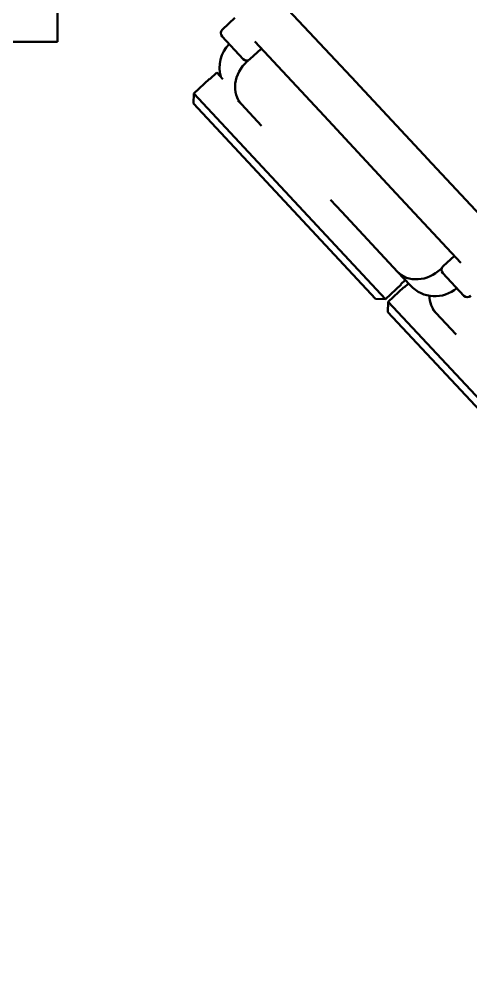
# Model space of a CAD drawing. Header units: inches. Extents: x 11 to 1621, y 11 to 1332.
# Drawn here: x 1200.35 to 1204.08, y 311.6 to 319.58 of the extents above; entities that cross this region are included whole.
import ezdxf

# ---------------------------------------------------------------- set-up
doc = ezdxf.new("R2010")
doc.units = ezdxf.units.IN
doc.header["$LTSCALE"] = 48
doc.header["$MEASUREMENT"] = 0
doc.layers.add('Visible (ANSI)', color=7, linetype='Continuous', lineweight=50)

msp = doc.modelspace()

# ---------------------------------------------------------------- linework, layer by layer
at = {"layer": 'Visible (ANSI)'}
for p, q in [((1200.671342, 325.391153), (1200.671342, 319.391153)), ((1203.139318, 319.055234), (1202.488201, 319.753471)), ((1202.135146, 319.589412), (1202.031502, 319.492763)), ((1202.204086, 319.249962), (1202.029559, 319.437119)), ((1200.671342, 319.391153), (1199.981342, 319.391153)), ((1202.871274, 318.779833), (1202.298697, 319.393846)), ((1202.353309, 319.335282), (1202.25973, 319.248019)), ((1202.235157, 319.231075), (1202.243571, 319.238922)), ((1201.985576, 319.13792), (1201.927989, 319.08422)), ((1201.985576, 319.13792), (1202.036968, 319.082809)), ((1201.795569, 318.966449), (1201.925139, 319.087275)), ((1201.925139, 319.087275), (1201.927989, 319.08422)), ((1203.139318, 319.055234), (1203.144334, 319.049855)), ((1203.144334, 319.049855), (1203.157201, 319.036057)), ((1203.165814, 319.026821), (1203.157201, 319.036057)), ((1203.165814, 319.026821), (1203.696648, 318.45757)), ((1201.792654, 318.882983), (1201.795569, 318.966449)), ((1201.795569, 318.966449), (1203.379738, 317.267635)), ((1201.792654, 318.882983), (1203.296273, 317.27055)), ((1202.189192, 318.876273), (1202.160107, 318.907463)), ((1202.355602, 318.69782), (1202.189192, 318.876273)), ((1202.871274, 318.779833), (1203.429716, 318.180976)), ((1203.705261, 318.448334), (1203.696648, 318.45757)), ((1203.705261, 318.448334), (1203.718128, 318.434536)), ((1203.718128, 318.434536), (1203.723144, 318.429157)), ((1204.374261, 317.73092), (1203.723144, 318.429157)), ((1204.002293, 317.566963), (1203.429716, 318.180976)), ((1202.924387, 318.087873), (1203.017799, 317.987701)), ((1203.478342, 317.493829), (1203.017799, 317.987701)), ((1203.947681, 317.625527), (1203.854102, 317.538263)), ((1203.835486, 317.514932), (1203.8439, 317.522779)), ((1203.585576, 317.378834), (1203.478342, 317.493829)), ((1204.026687, 317.295462), (1203.852159, 317.48262)), ((1203.379738, 317.267635), (1203.509309, 317.388462)), ((1203.401545, 317.244251), (1203.531115, 317.365077)), ((1203.506459, 317.391517), (1203.542451, 317.42508)), ((1203.506459, 317.391517), (1203.509309, 317.388462)), ((1203.531115, 317.365077), (1203.533965, 317.362022)), ((1203.569956, 317.395584), (1203.533965, 317.362022)), ((1203.296273, 317.27055), (1203.379738, 317.267635)), ((1203.39863, 317.160785), (1203.401545, 317.244251)), ((1203.401545, 317.244251), (1204.985714, 315.545437)), ((1203.39863, 317.160785), (1204.902248, 315.548352)), ((1203.795168, 317.154075), (1203.766083, 317.185265)), ((1203.961578, 316.975622), (1203.795168, 317.154075))]:
    msp.add_line(p, q, dxfattribs=at)
for radius in [48.3125, 46.34375]:
    msp.add_circle((1247.196979, 358.380235), radius, dxfattribs=at)
for centre, radius, start, end in [((1202.058352, 319.46397), 0.03937, 133, 222.999798), ((1202.283512, 319.17922), 0.275591, 135.0467131, 196.2344994), ((1202.23288, 319.276812), 0.03937, 223.000202, 313), ((1203.880953, 317.50947), 0.03937, 133, 222.999798), ((1203.78713, 317.566787), 0.275591, 223, 310.9532869), ((1204.05548, 317.322313), 0.03937, 223.000202, 313)]:
    msp.add_arc(centre, radius, start, end, dxfattribs=at)
for centre, start_param, end_param in [((1202.390746, 319.064225), 4.71238898, 6.28318531), ((1203.679896, 317.681782), 0, 1.57079633), ((1203.996722, 317.342027), 5.62701048, 6.28318531)]:
    msp.add_ellipse(centre, major_axis=(-0.201554, -0.187952), ratio=0.82781551, start_param=start_param, end_param=end_param, dxfattribs=at)

doc.saveas('drawing.dxf')
